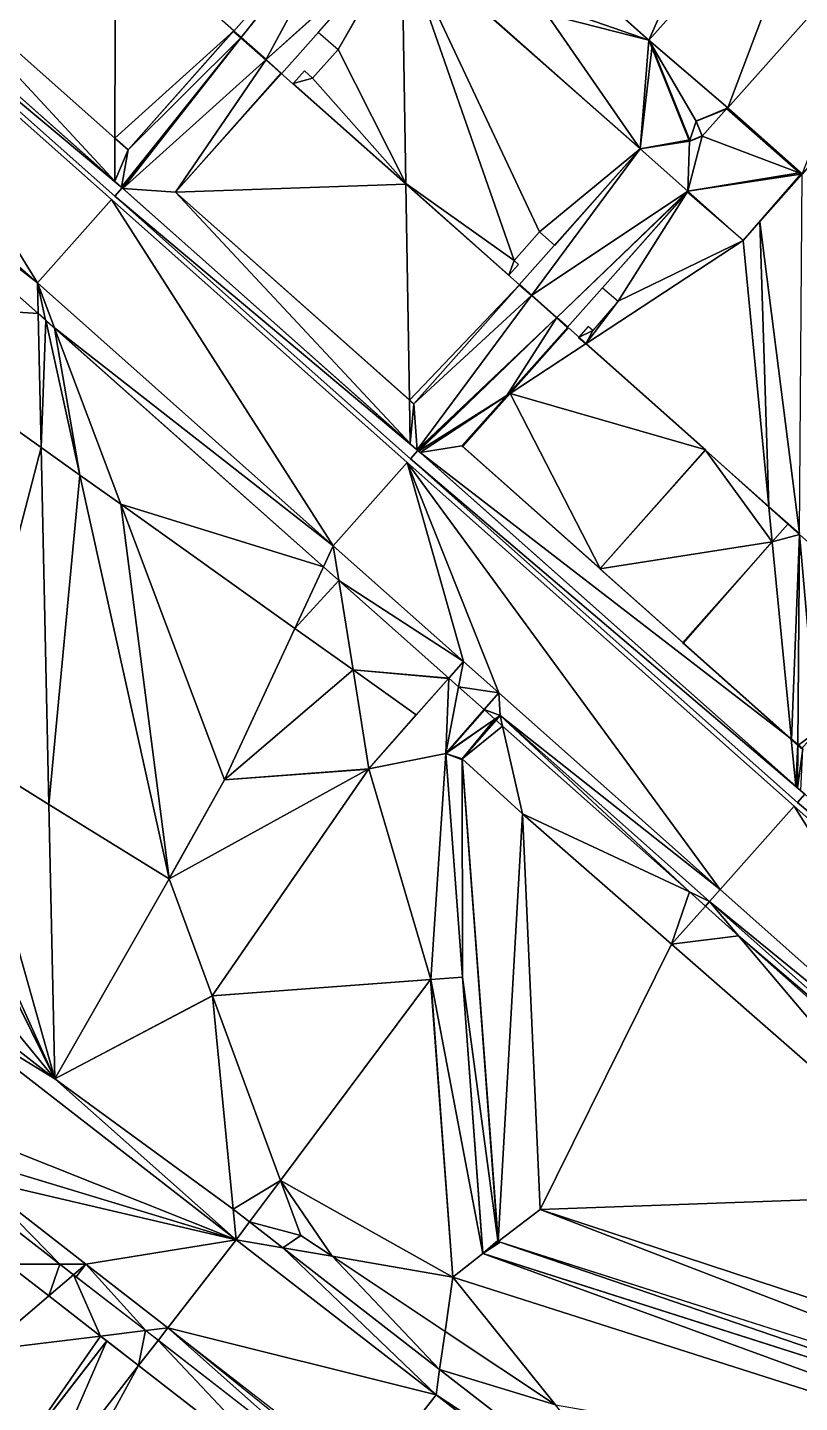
# Model space of a CAD drawing. Header units: metres. Extents: x 1634389 to 1634634, y 8249577 to 8249800.
# Drawn here: x 1634461.63 to 1634485.87, y 8249682.95 to 8249726.12 of the extents above; entities that cross this region are included whole.
import ezdxf

# ---------------------------------------------------------------- set-up
doc = ezdxf.new("R2010")
doc.units = ezdxf.units.M
doc.header["$LTSCALE"] = 2
doc.linetypes.add('CACHE2', pattern=[4.7625, 3.175, -1.5875])
for name, color, linetype in [('CONTOUR-BATIMENT', 5, 'Continuous'), ('MNT-02-ACCES PIETON PRIVE-FF-35', 40, 'Continuous'), ('MNT-02-BASSIN-FF-30', 205, 'Continuous'), ('MNT-02-BATIMENT FINI-FF-0', 1, 'Continuous'), ('MNT-02-BETON DESACTIVE FF-35', 7, 'Continuous'), ('MNT-02-ESPACE VERT DIFFERENT-FF-30', 3, 'Continuous'), ('MNT-02-ESPACE VERT-FF-30', 221, 'Continuous'), ('MNT-02-ESPACE VERT-PRIVE-FF-30', 222, 'CACHE2'), ('MNT-02-EVERGREEN-FF-45', 7, 'Continuous'), ('MNT-02-VOIRIE LOURDE-FF-60', 160, 'Continuous')]:
    doc.layers.add(name, color=color, linetype=linetype)

msp = doc.modelspace()

# ---------------------------------------------------------------- linework, layer by layer
at = {"layer": 'CONTOUR-BATIMENT', "linetype": 'CACHE2', "ltscale": 0.05, "const_width": 0.05, "elevation": 0.87, "flags": 128}
msp.add_lwpolyline([(1634449.64, 8249767.195), (1634449.523, 8249766.761), (1634449.037, 8249766.892), (1634448.77, 8249765.903), (1634450.838, 8249764.065), (1634454.118, 8249763.181), (1634454.002, 8249762.778), (1634453.523, 8249762.907), (1634453.256, 8249761.915), (1634455.324, 8249760.079), (1634458.605, 8249759.194), (1634458.488, 8249758.792), (1634458.009, 8249758.921), (1634457.742, 8249757.929), (1634459.81, 8249756.093), (1634463.09, 8249755.208), (1634462.981, 8249754.803), (1634462.492, 8249754.934), (1634462.223, 8249753.938), (1634464.291, 8249752.102), (1634467.572, 8249751.217), (1634467.455, 8249750.815), (1634466.976, 8249750.944), (1634466.71, 8249749.952), (1634468.836, 8249748.063), (1634472.172, 8249747.165), (1634472.048, 8249746.734), (1634471.569, 8249746.863), (1634471.302, 8249745.871), (1634473.37, 8249744.035), (1634476.65, 8249743.15), (1634476.541, 8249742.745), (1634476.052, 8249742.877), (1634475.783, 8249741.88), (1634477.851, 8249740.044), (1634481.132, 8249739.16), (1634481.015, 8249738.757), (1634480.536, 8249738.886), (1634480.269, 8249737.894), (1634482.337, 8249736.058), (1634485.618, 8249735.174), (1634485.501, 8249734.771), (1634485.022, 8249734.9), (1634484.755, 8249733.908), (1634486.823, 8249732.072), (1634490.104, 8249731.188), (1634489.995, 8249730.782), (1634489.507, 8249730.913), (1634489.241, 8249729.924), (1634491.577, 8249727.848), (1634485.956, 8249721.521), (1634483.613, 8249723.603), (1634483.577, 8249723.562), (1634483.573, 8249723.565), (1634482.622, 8249723.183), (1634482.812, 8249722.712), (1634482.413, 8249722.552), (1634481.142, 8249725.719), (1634479.095, 8249727.539), (1634478.142, 8249727.157), (1634478.326, 8249726.698), (1634477.935, 8249726.54), (1634476.669, 8249729.699), (1634474.601, 8249731.537), (1634473.651, 8249731.155), (1634473.84, 8249730.684), (1634473.469, 8249730.535), (1634472.22, 8249733.647), (1634470.123, 8249735.511), (1634469.17, 8249735.129), (1634469.354, 8249734.67), (1634468.987, 8249734.526), (1634467.722, 8249737.679), (1634465.655, 8249739.517), (1634464.695, 8249739.132), (1634464.884, 8249738.671), (1634464.474, 8249738.501), (1634463.186, 8249741.71), (1634461.062, 8249743.597), (1634460.111, 8249743.216), (1634460.299, 8249742.749), (1634459.909, 8249742.593), (1634458.652, 8249745.727), (1634456.56, 8249747.586), (1634455.609, 8249747.204), (1634455.798, 8249746.733), (1634455.427, 8249746.584), (1634454.179, 8249749.695), (1634452.081, 8249751.56), (1634451.128, 8249751.177), (1634451.313, 8249750.719), (1634450.941, 8249750.57), (1634449.677, 8249753.723), (1634447.609, 8249755.561), (1634446.658, 8249755.179), (1634446.845, 8249754.712), (1634446.476, 8249754.559), (1634445.228, 8249757.67), (1634443.13, 8249759.535), (1634442.177, 8249759.152), (1634442.359, 8249758.698), (1634441.942, 8249758.531), (1634440.566, 8249761.961), (1634446.062, 8249768.166)], close=True, dxfattribs=at)
at = {"layer": 'MNT-02-ACCES PIETON PRIVE-FF-35', "linetype": 'ByBlock'}
for points in [[(1634469.107, 8249725.103, 99.3), (1634471.893, 8249730.269, 99.46), (1634468.326, 8249725.797, 99.3)], [(1634471.88, 8249730.254, 99.459), (1634468.326, 8249725.797, 99.3), (1634471.893, 8249730.269, 99.46)], [(1634471.893, 8249730.269, 99.46), (1634469.107, 8249725.103, 99.3), (1634473.385, 8249728.958, 99.46)], [(1634471.88, 8249730.254, 99.459), (1634468.099, 8249725.999, 99.3), (1634468.326, 8249725.797, 99.3)], [(1634473.386, 8249728.922, 99.459), (1634473.385, 8249728.958, 99.46), (1634469.107, 8249725.103, 99.3)], [(1634469.107, 8249725.103, 99.3), (1634469.602, 8249724.664, 99.297), (1634473.386, 8249728.922, 99.459)], [(1634473.385, 8249728.958, 99.46), (1634473.396, 8249728.933, 99.46), (1634480.867, 8249722.314, 99.46)], [(1634477.935, 8249726.54, 99.5), (1634473.385, 8249728.958, 99.46), (1634480.867, 8249722.314, 99.46)], [(1634480.863, 8249722.312, 99.46), (1634480.867, 8249722.314, 99.46), (1634473.396, 8249728.933, 99.46)], [(1634481.142, 8249725.719, 99.5), (1634479.095, 8249727.539, 99.5), (1634478.326, 8249726.698, 99.5)], [(1634477.935, 8249726.54, 99.5), (1634481.142, 8249725.719, 99.5), (1634478.326, 8249726.698, 99.5)], [(1634480.867, 8249722.314, 99.46), (1634481.142, 8249725.719, 99.5), (1634477.935, 8249726.54, 99.5)], [(1634481.241, 8249725.549, 99.5), (1634481.142, 8249725.719, 99.5), (1634480.867, 8249722.314, 99.46)], [(1634481.142, 8249725.719, 99.5), (1634480.867, 8249722.314, 99.46), (1634481.142, 8249725.719, 99.5)], [(1634482.427, 8249722.595, 99.5), (1634481.241, 8249725.549, 99.5), (1634480.867, 8249722.314, 99.46)], [(1634481.241, 8249725.549, 99.5), (1634481.19, 8249725.676, 99.5), (1634481.142, 8249725.719, 99.5)], [(1634482.719, 8249723.224, 99.5), (1634482.622, 8249723.183, 99.5), (1634483.573, 8249723.565, 99.5)], [(1634483.573, 8249723.565, 99.5), (1634482.622, 8249723.183, 99.5), (1634482.812, 8249722.712, 99.5)], [(1634483.573, 8249723.565, 99.5), (1634483.572, 8249723.566, 99.5), (1634482.719, 8249723.224, 99.5)], [(1634485.853, 8249721.56, 99.5), (1634483.573, 8249723.565, 99.5), (1634482.812, 8249722.712, 99.5)], [(1634482.719, 8249723.224, 99.5), (1634482.621, 8249723.185, 99.5), (1634482.622, 8249723.183, 99.5)], [(1634482.621, 8249723.185, 99.5), (1634482.621, 8249723.185, 99.5), (1634482.622, 8249723.183, 99.5)], [(1634482.621, 8249723.185, 99.5), (1634482.622, 8249723.182, 99.5), (1634482.622, 8249723.183, 99.5)], [(1634482.808, 8249722.718, 99.5), (1634482.812, 8249722.712, 99.5), (1634482.622, 8249723.183, 99.5)], [(1634482.622, 8249723.182, 99.5), (1634482.808, 8249722.718, 99.5), (1634482.622, 8249723.183, 99.5)], [(1634482.427, 8249722.595, 99.5), (1634480.867, 8249722.314, 99.46), (1634482.413, 8249722.552, 99.5)], [(1634480.867, 8249722.314, 99.46), (1634482.358, 8249720.987, 99.46), (1634482.413, 8249722.552, 99.5)], [(1634482.358, 8249720.987, 99.46), (1634482.812, 8249722.712, 99.5), (1634482.413, 8249722.552, 99.5)], [(1634482.358, 8249720.987, 99.46), (1634485.853, 8249721.56, 99.5), (1634482.812, 8249722.712, 99.5)], [(1634482.439, 8249722.565, 99.5), (1634482.413, 8249722.552, 99.5), (1634482.812, 8249722.712, 99.5)], [(1634482.439, 8249722.565, 99.5), (1634482.427, 8249722.595, 99.5), (1634482.413, 8249722.552, 99.5)], [(1634482.808, 8249722.718, 99.5), (1634482.439, 8249722.565, 99.5), (1634482.812, 8249722.712, 99.5)], [(1634480.863, 8249722.312, 99.46), (1634477.071, 8249718.045, 99.271), (1634477.452, 8249717.707, 99.271)], [(1634482.358, 8249720.987, 99.46), (1634480.867, 8249722.314, 99.46), (1634477.452, 8249717.707, 99.271)], [(1634480.863, 8249722.312, 99.46), (1634477.452, 8249717.707, 99.271), (1634480.867, 8249722.314, 99.46)], [(1634485.853, 8249721.56, 99.5), (1634482.358, 8249720.987, 99.46), (1634485.906, 8249721.514, 99.499)], [(1634484.099, 8249719.437, 99.46), (1634485.906, 8249721.514, 99.499), (1634482.358, 8249720.987, 99.46)], [(1634484.099, 8249719.437, 99.46), (1634485.929, 8249721.494, 99.499), (1634485.906, 8249721.514, 99.499)], [(1634477.452, 8249717.707, 99.271), (1634478.238, 8249717.009, 99.271), (1634482.358, 8249720.987, 99.46)], [(1634478.238, 8249717.009, 99.271), (1634482.368, 8249720.975, 99.46), (1634482.358, 8249720.987, 99.46)], [(1634478.238, 8249717.009, 99.271), (1634478.576, 8249716.708, 99.271), (1634482.368, 8249720.975, 99.46)], [(1634482.368, 8249720.975, 99.46), (1634484.099, 8249719.437, 99.46), (1634482.358, 8249720.987, 99.46)]]:
    msp.add_3dface(points, dxfattribs=at)
at = {"layer": 'MNT-02-BASSIN-FF-30', "color": 1, "linetype": 'ByBlock'}
for points in [[(1634462.492, 8249693.113, 98.761), (1634441.576, 8249735.524, 99.173), (1634459.384, 8249696.895, 98.06)], [(1634476.546, 8249704.191, 98.811), (1634476.339, 8249704.375, 98.942), (1634475.278, 8249703.159, 98.91)], [(1634476.546, 8249704.191, 98.811), (1634475.278, 8249703.159, 98.91), (1634477.171, 8249701.431, 97.7)], [(1634482.411, 8249698.981, 98.769), (1634476.546, 8249704.191, 98.811), (1634477.171, 8249701.431, 97.7)], [(1634475.278, 8249703.159, 98.91), (1634476.403, 8249688.009, 98.61), (1634477.171, 8249701.431, 97.7)], [(1634476.403, 8249688.009, 98.61), (1634477.724, 8249689.012, 97.7), (1634477.171, 8249701.431, 97.7)], [(1634477.724, 8249689.012, 97.7), (1634481.852, 8249697.339, 97.7), (1634477.171, 8249701.431, 97.7)], [(1634481.852, 8249697.339, 97.7), (1634482.411, 8249698.981, 98.769), (1634477.171, 8249701.431, 97.7)], [(1634482.914, 8249698.534, 98.766), (1634482.411, 8249698.981, 98.769), (1634481.852, 8249697.339, 97.7)], [(1634483.957, 8249697.607, 98.759), (1634482.914, 8249698.534, 98.766), (1634481.852, 8249697.339, 97.7)], [(1634483.957, 8249697.607, 98.759), (1634481.852, 8249697.339, 97.7), (1634490.831, 8249689.482, 97.7)], [(1634491.833, 8249690.61, 98.706), (1634483.957, 8249697.607, 98.759), (1634490.831, 8249689.482, 97.7)], [(1634477.724, 8249689.012, 97.7), (1634490.831, 8249689.482, 97.7), (1634481.852, 8249697.339, 97.7)], [(1634458.917, 8249695.888, 98.78), (1634462.492, 8249693.113, 98.761), (1634459.384, 8249696.895, 98.06)], [(1634490.831, 8249689.482, 97.7), (1634477.724, 8249689.012, 97.7), (1634499.567, 8249681.83, 97.7)], [(1634476.403, 8249688.009, 98.61), (1634499.216, 8249680.73, 98.47), (1634477.724, 8249689.012, 97.7)], [(1634499.216, 8249680.73, 98.47), (1634499.567, 8249681.83, 97.7), (1634477.724, 8249689.012, 97.7)]]:
    msp.add_3dface(points, dxfattribs=at)
at = {"layer": 'MNT-02-BATIMENT FINI-FF-0', "color": 5, "linetype": 'ByBlock'}
for points in [[(1634479.095, 8249727.539, 99.85), (1634481.142, 8249725.719, 99.85), (1634484.755, 8249733.908, 99.85)], [(1634481.142, 8249725.719, 99.85), (1634486.823, 8249732.072, 99.85), (1634484.755, 8249733.908, 99.85)], [(1634481.142, 8249725.719, 99.85), (1634483.613, 8249723.603, 99.85), (1634486.823, 8249732.072, 99.85)], [(1634483.613, 8249723.603, 99.85), (1634489.241, 8249729.924, 99.85), (1634486.823, 8249732.072, 99.85)], [(1634483.613, 8249723.603, 99.85), (1634485.956, 8249721.521, 99.85), (1634489.241, 8249729.924, 99.85)], [(1634481.142, 8249725.719, 99.85), (1634482.413, 8249722.552, 99.85), (1634482.622, 8249723.183, 99.85)], [(1634481.142, 8249725.719, 99.85), (1634482.622, 8249723.183, 99.85), (1634483.613, 8249723.603, 99.85)], [(1634482.622, 8249723.183, 99.85), (1634483.573, 8249723.565, 99.85), (1634483.613, 8249723.603, 99.85)], [(1634483.573, 8249723.565, 99.85), (1634483.577, 8249723.562, 99.85), (1634483.613, 8249723.603, 99.85)], [(1634482.413, 8249722.552, 99.85), (1634482.812, 8249722.712, 99.85), (1634482.622, 8249723.183, 99.85)]]:
    msp.add_3dface(points, dxfattribs=at)
at = {"layer": 'MNT-02-BETON DESACTIVE FF-35', "color": 6, "linetype": 'ByBlock'}
for points in [[(1634457.305, 8249728.926, 99.209), (1634455.909, 8249728.811, 99.19), (1634464.367, 8249721.297, 99.133)], [(1634464.371, 8249722.648, 99.161), (1634457.305, 8249728.926, 99.209), (1634464.367, 8249721.297, 99.133)], [(1634468.335, 8249725.808, 99.301), (1634468.101, 8249726.016, 99.301), (1634464.787, 8249722.279, 99.161)], [(1634464.787, 8249722.279, 99.161), (1634464.584, 8249721.104, 99.133), (1634468.335, 8249725.808, 99.301)], [(1634464.598, 8249721.092, 99.133), (1634468.335, 8249725.808, 99.301), (1634464.584, 8249721.104, 99.133)], [(1634464.627, 8249721.066, 99.133), (1634468.335, 8249725.808, 99.301), (1634464.598, 8249721.092, 99.133)], [(1634469.118, 8249725.113, 99.301), (1634468.335, 8249725.808, 99.301), (1634464.627, 8249721.066, 99.133)], [(1634466.275, 8249720.956, 99.155), (1634469.118, 8249725.113, 99.301), (1634464.627, 8249721.066, 99.133)], [(1634466.275, 8249720.956, 99.155), (1634469.604, 8249724.681, 99.297), (1634469.118, 8249725.113, 99.301)], [(1634464.787, 8249722.279, 99.161), (1634464.371, 8249722.648, 99.161), (1634464.367, 8249721.297, 99.133)], [(1634464.787, 8249722.279, 99.161), (1634464.367, 8249721.297, 99.133), (1634464.584, 8249721.104, 99.133)], [(1634466.275, 8249720.956, 99.155), (1634464.627, 8249721.066, 99.133), (1634473.644, 8249713.056, 99.072)], [(1634473.622, 8249714.428, 99.106), (1634466.275, 8249720.956, 99.155), (1634473.644, 8249713.056, 99.072)], [(1634477.083, 8249718.053, 99.271), (1634473.756, 8249714.309, 99.106), (1634477.46, 8249717.718, 99.271)], [(1634473.756, 8249714.309, 99.106), (1634473.861, 8249712.863, 99.072), (1634477.46, 8249717.718, 99.271)], [(1634477.46, 8249717.718, 99.271), (1634473.861, 8249712.863, 99.072), (1634478.247, 8249717.018, 99.271)], [(1634473.861, 8249712.863, 99.072), (1634473.884, 8249712.842, 99.072), (1634478.247, 8249717.018, 99.271)], [(1634473.884, 8249712.842, 99.072), (1634473.904, 8249712.825, 99.072), (1634478.247, 8249717.018, 99.271)], [(1634476.683, 8249714.57, 99.177), (1634478.247, 8249717.018, 99.271), (1634473.904, 8249712.825, 99.072)], [(1634476.683, 8249714.57, 99.177), (1634478.594, 8249716.71, 99.272), (1634478.247, 8249717.018, 99.271)], [(1634473.756, 8249714.309, 99.106), (1634473.622, 8249714.428, 99.106), (1634473.644, 8249713.056, 99.072)], [(1634473.756, 8249714.309, 99.106), (1634473.644, 8249713.056, 99.072), (1634473.861, 8249712.863, 99.072)], [(1634473.904, 8249712.825, 99.072), (1634473.955, 8249712.78, 99.072), (1634476.683, 8249714.57, 99.177)], [(1634475.267, 8249712.984, 99.103), (1634476.683, 8249714.57, 99.177), (1634473.955, 8249712.78, 99.072)], [(1634485.609, 8249703.793, 99.034), (1634475.267, 8249712.984, 99.103), (1634473.955, 8249712.78, 99.072)], [(1634485.609, 8249703.793, 99.034), (1634473.955, 8249712.78, 99.072), (1634485.753, 8249702.298, 98.993)], [(1634474.764, 8249703.33, 98.9), (1634474.856, 8249705.692, 98.932), (1634472.347, 8249702.842, 98.87)], [(1634474.764, 8249703.33, 98.9), (1634475.165, 8249705.418, 98.931), (1634474.856, 8249705.692, 98.932)], [(1634474.764, 8249703.33, 98.9), (1634475.965, 8249704.707, 98.926), (1634475.165, 8249705.418, 98.931)], [(1634474.764, 8249703.33, 98.9), (1634475.965, 8249704.707, 98.926), (1634475.965, 8249704.707, 98.926)], [(1634485.817, 8249703.608, 99.027), (1634485.609, 8249703.793, 99.034), (1634485.753, 8249702.298, 98.993)], [(1634485.753, 8249702.298, 98.993), (1634485.806, 8249702.251, 98.992), (1634485.817, 8249703.608, 99.027)], [(1634485.968, 8249703.473, 99.016), (1634485.817, 8249703.608, 99.027), (1634485.806, 8249702.251, 98.992)], [(1634474.764, 8249703.33, 98.9), (1634472.347, 8249702.842, 98.87), (1634474.288, 8249696.233, 98.85)], [(1634475.286, 8249696.307, 98.826), (1634474.764, 8249703.33, 98.9), (1634474.288, 8249696.233, 98.85)], [(1634485.968, 8249703.473, 99.016), (1634485.806, 8249702.251, 98.992), (1634485.905, 8249702.163, 98.984)], [(1634472.347, 8249702.842, 98.87), (1634467.819, 8249702.506, 98.802), (1634466.079, 8249699.397, 98.773)], [(1634472.347, 8249702.842, 98.87), (1634466.079, 8249699.397, 98.773), (1634467.432, 8249695.724, 98.77)], [(1634472.347, 8249702.842, 98.87), (1634467.432, 8249695.724, 98.77), (1634474.288, 8249696.233, 98.85)], [(1634475.93, 8249687.635, 98.6), (1634475.286, 8249696.307, 98.826), (1634474.288, 8249696.233, 98.85)], [(1634475.93, 8249687.635, 98.6), (1634474.288, 8249696.233, 98.85), (1634474.982, 8249686.888, 98.62)], [(1634462.646, 8249687.296, 98.82), (1634459.886, 8249689.438, 98.835), (1634461.012, 8249687.294, 98.858)], [(1634475.93, 8249687.635, 98.6), (1634474.982, 8249686.888, 98.62), (1634498.76, 8249679.301, 98.48)], [(1634499.064, 8249680.253, 98.46), (1634475.93, 8249687.635, 98.6), (1634498.76, 8249679.301, 98.48)], [(1634462.646, 8249687.296, 98.82), (1634461.012, 8249687.294, 98.858), (1634462.294, 8249686.3, 98.855)], [(1634463.072, 8249686.965, 98.819), (1634462.646, 8249687.296, 98.82), (1634462.294, 8249686.3, 98.855)], [(1634463.072, 8249686.965, 98.819), (1634462.294, 8249686.3, 98.855), (1634463.922, 8249685.037, 98.846)], [(1634465.332, 8249685.21, 98.806), (1634463.072, 8249686.965, 98.819), (1634463.922, 8249685.037, 98.846)], [(1634465.332, 8249685.21, 98.806), (1634463.922, 8249685.037, 98.846), (1634465.118, 8249684.109, 98.599)], [(1634465.731, 8249684.901, 98.723), (1634465.332, 8249685.21, 98.806), (1634465.118, 8249684.109, 98.599)], [(1634465.731, 8249684.901, 98.723), (1634465.118, 8249684.109, 98.599), (1634470.19, 8249680.173, 98.601)], [(1634471.691, 8249680.274, 98.726), (1634465.731, 8249684.901, 98.723), (1634470.19, 8249680.173, 98.601)]]:
    msp.add_3dface(points, dxfattribs=at)
at = {"layer": 'MNT-02-ESPACE VERT DIFFERENT-FF-30', "linetype": 'ByBlock'}
for points in [[(1634461.962, 8249717.142, 99.071), (1634453.588, 8249724.578, 99.127), (1634455.575, 8249717.557, 99.045)], [(1634461.962, 8249717.142, 99.071), (1634455.575, 8249717.557, 99.045), (1634462.055, 8249712.938, 99.017)], [(1634461.962, 8249717.142, 99.071), (1634462.055, 8249712.938, 99.017), (1634462.2, 8249716.93, 99.067)], [(1634462.055, 8249712.938, 99.017), (1634463.276, 8249712.068, 98.999), (1634462.2, 8249716.93, 99.067)], [(1634462.474, 8249716.687, 99.062), (1634462.2, 8249716.93, 99.067), (1634463.276, 8249712.068, 98.999)], [(1634463.276, 8249712.068, 98.999), (1634464.56, 8249711.152, 98.98), (1634462.474, 8249716.687, 99.062)], [(1634464.56, 8249711.152, 98.98), (1634470.919, 8249709.188, 99.006), (1634462.474, 8249716.687, 99.062)], [(1634464.56, 8249711.152, 98.98), (1634470.024, 8249707.258, 98.961), (1634470.919, 8249709.188, 99.006)], [(1634470.024, 8249707.258, 98.961), (1634471.402, 8249708.759, 99.005), (1634470.919, 8249709.188, 99.006)], [(1634470.024, 8249707.258, 98.961), (1634471.85, 8249705.957, 98.965), (1634471.402, 8249708.759, 99.005)], [(1634471.85, 8249705.957, 98.965), (1634474.856, 8249705.692, 98.982), (1634471.402, 8249708.759, 99.005)], [(1634471.85, 8249705.957, 98.965), (1634473.831, 8249704.544, 98.957), (1634474.848, 8249705.683, 98.982)], [(1634471.85, 8249705.957, 98.965), (1634474.848, 8249705.683, 98.982), (1634474.856, 8249705.692, 98.982)], [(1634457.178, 8249704.901, 98.889), (1634456.48, 8249705.333, 98.88), (1634462.492, 8249693.113, 98.76)], [(1634459.575, 8249703.418, 98.881), (1634457.178, 8249704.901, 98.889), (1634462.492, 8249693.113, 98.76)], [(1634462.302, 8249701.732, 98.872), (1634459.575, 8249703.418, 98.881), (1634462.492, 8249693.113, 98.76)], [(1634462.302, 8249701.732, 98.872), (1634462.492, 8249693.113, 98.76), (1634466.077, 8249699.395, 98.823)], [(1634466.077, 8249699.395, 98.823), (1634466.077, 8249699.396, 98.823), (1634462.302, 8249701.732, 98.872)], [(1634467.43, 8249695.722, 98.82), (1634466.077, 8249699.395, 98.823), (1634462.492, 8249693.113, 98.76)], [(1634462.492, 8249693.113, 98.76), (1634468.088, 8249689.021, 98.776), (1634467.433, 8249695.715, 98.82)], [(1634462.686, 8249693.215, 98.764), (1634467.433, 8249695.715, 98.82), (1634467.43, 8249695.722, 98.82)], [(1634468.088, 8249689.021, 98.776), (1634469.573, 8249689.923, 98.8), (1634467.433, 8249695.715, 98.82)], [(1634468.088, 8249689.021, 98.776), (1634468.601, 8249688.623, 98.779), (1634469.573, 8249689.923, 98.8)], [(1634468.601, 8249688.623, 98.779), (1634470.212, 8249688.193, 98.752), (1634469.573, 8249689.923, 98.8)], [(1634468.601, 8249688.623, 98.779), (1634469.65, 8249687.809, 98.748), (1634470.212, 8249688.193, 98.752)], [(1634469.65, 8249687.809, 98.748), (1634471.19, 8249687.543, 98.726), (1634470.212, 8249688.193, 98.752)], [(1634469.65, 8249687.809, 98.748), (1634474.569, 8249683.99, 98.717), (1634471.19, 8249687.543, 98.726)], [(1634474.569, 8249683.99, 98.717), (1634474.74, 8249685.183, 98.698), (1634471.19, 8249687.543, 98.726)], [(1634462.296, 8249686.301, 98.905), (1634461.016, 8249687.294, 98.908), (1634460.296, 8249684.591, 99)], [(1634463.924, 8249685.037, 98.896), (1634462.296, 8249686.301, 98.905), (1634460.296, 8249684.591, 99)], [(1634461.218, 8249681.15, 98.269), (1634463.924, 8249685.037, 98.896), (1634460.296, 8249684.591, 99)], [(1634461.218, 8249681.15, 98.269), (1634464.119, 8249684.886, 98.856), (1634463.924, 8249685.037, 98.896)], [(1634474.569, 8249683.99, 98.717), (1634478.208, 8249682.878, 98.677), (1634474.74, 8249685.183, 98.698)], [(1634474.569, 8249683.99, 98.717), (1634481.877, 8249678.317, 98.686), (1634478.208, 8249682.878, 98.677)]]:
    msp.add_3dface(points, dxfattribs=at)
at = {"layer": 'MNT-02-ESPACE VERT-FF-30', "linetype": 'ByBlock'}
for points in [[(1634462.055, 8249712.938, 99.017), (1634455.575, 8249717.557, 99.045), (1634459.575, 8249703.418, 98.881)], [(1634459.575, 8249703.418, 98.881), (1634462.302, 8249701.732, 98.872), (1634462.055, 8249712.938, 99.017)], [(1634463.276, 8249712.068, 98.999), (1634462.055, 8249712.938, 99.017), (1634462.302, 8249701.732, 98.872)], [(1634482.911, 8249712.862, 99.296), (1634479.595, 8249709.128, 99.124), (1634485.013, 8249709.969, 99.252)], [(1634482.911, 8249712.862, 99.296), (1634485.013, 8249709.969, 99.252), (1634484.907, 8249711.063, 99.282)], [(1634466.078, 8249699.399, 98.823), (1634463.276, 8249712.068, 98.999), (1634462.302, 8249701.732, 98.872)], [(1634464.56, 8249711.152, 98.98), (1634463.276, 8249712.068, 98.999), (1634466.078, 8249699.399, 98.823)], [(1634467.817, 8249702.505, 98.852), (1634467.819, 8249702.506, 98.852), (1634464.56, 8249711.152, 98.98)], [(1634470.024, 8249707.258, 98.961), (1634464.56, 8249711.152, 98.98), (1634467.819, 8249702.506, 98.852)], [(1634467.817, 8249702.505, 98.852), (1634464.56, 8249711.152, 98.98), (1634466.078, 8249699.399, 98.823)], [(1634485.013, 8249709.969, 99.252), (1634485.502, 8249710.527, 99.263), (1634484.907, 8249711.063, 99.282)], [(1634479.595, 8249709.128, 99.124), (1634482.228, 8249706.795, 99.107), (1634485.013, 8249709.969, 99.252)], [(1634471.85, 8249705.957, 98.965), (1634470.024, 8249707.258, 98.961), (1634467.819, 8249702.506, 98.852)], [(1634467.819, 8249702.506, 98.852), (1634472.347, 8249702.842, 98.92), (1634471.85, 8249705.957, 98.965)], [(1634472.347, 8249702.843, 98.92), (1634471.85, 8249705.957, 98.965), (1634472.347, 8249702.842, 98.92)], [(1634472.347, 8249702.843, 98.92), (1634473.831, 8249704.544, 98.957), (1634471.85, 8249705.957, 98.965)], [(1634475.277, 8249703.159, 98.91), (1634476.302, 8249704.408, 98.946), (1634474.764, 8249703.33, 98.95)], [(1634474.811, 8249703.384, 98.951), (1634474.764, 8249703.33, 98.95), (1634476.302, 8249704.408, 98.946)], [(1634475.977, 8249704.697, 98.975), (1634474.811, 8249703.384, 98.951), (1634476.302, 8249704.408, 98.946)], [(1634475.277, 8249703.159, 98.91), (1634476.337, 8249704.377, 98.942), (1634476.302, 8249704.408, 98.946)], [(1634474.763, 8249703.33, 98.95), (1634474.762, 8249703.329, 98.95), (1634474.764, 8249703.33, 98.95)], [(1634474.762, 8249703.329, 98.95), (1634474.763, 8249703.317, 98.95), (1634474.764, 8249703.33, 98.95)], [(1634474.764, 8249703.331, 98.95), (1634474.763, 8249703.33, 98.95), (1634474.764, 8249703.33, 98.95)], [(1634474.764, 8249703.33, 98.95), (1634474.763, 8249703.317, 98.95), (1634475.286, 8249696.307, 98.876)], [(1634475.284, 8249696.307, 98.876), (1634475.286, 8249696.307, 98.876), (1634474.763, 8249703.317, 98.95)], [(1634474.764, 8249703.331, 98.95), (1634474.764, 8249703.33, 98.95), (1634474.811, 8249703.384, 98.951)], [(1634475.278, 8249703.133, 98.91), (1634475.276, 8249703.158, 98.91), (1634474.764, 8249703.33, 98.95)], [(1634475.276, 8249703.158, 98.91), (1634475.277, 8249703.159, 98.91), (1634474.764, 8249703.33, 98.95)], [(1634475.278, 8249703.133, 98.91), (1634474.764, 8249703.33, 98.95), (1634475.286, 8249696.307, 98.876)], [(1634476.399, 8249688.041, 98.611), (1634475.278, 8249703.133, 98.91), (1634475.286, 8249696.307, 98.876)], [(1634467.818, 8249702.505, 98.852), (1634472.346, 8249702.841, 98.92), (1634467.819, 8249702.506, 98.852)], [(1634472.347, 8249702.842, 98.92), (1634467.819, 8249702.506, 98.852), (1634472.346, 8249702.841, 98.92)], [(1634472.346, 8249702.841, 98.92), (1634472.346, 8249702.841, 98.92), (1634467.819, 8249702.506, 98.852)], [(1634472.346, 8249702.841, 98.92), (1634472.346, 8249702.841, 98.92), (1634472.346, 8249702.841, 98.92)], [(1634467.817, 8249702.505, 98.852), (1634467.818, 8249702.505, 98.852), (1634467.819, 8249702.506, 98.852)], [(1634462.302, 8249701.732, 98.872), (1634466.077, 8249699.396, 98.823), (1634466.078, 8249699.399, 98.823)], [(1634474.286, 8249696.232, 98.9), (1634467.432, 8249695.723, 98.82), (1634467.433, 8249695.715, 98.82)], [(1634474.287, 8249696.231, 98.9), (1634474.286, 8249696.232, 98.9), (1634467.433, 8249695.715, 98.82)], [(1634474.287, 8249696.231, 98.9), (1634467.433, 8249695.715, 98.82), (1634469.573, 8249689.923, 98.8)], [(1634474.981, 8249686.888, 98.67), (1634474.287, 8249696.231, 98.9), (1634469.573, 8249689.923, 98.8)], [(1634475.284, 8249696.307, 98.876), (1634475.927, 8249687.652, 98.65), (1634475.286, 8249696.307, 98.876)], [(1634475.927, 8249687.652, 98.65), (1634475.93, 8249687.635, 98.65), (1634475.286, 8249696.307, 98.876)], [(1634475.286, 8249696.307, 98.876), (1634475.93, 8249687.635, 98.65), (1634476.399, 8249688.041, 98.611)], [(1634467.432, 8249695.723, 98.82), (1634467.43, 8249695.722, 98.82), (1634467.433, 8249695.715, 98.82)], [(1634474.981, 8249686.888, 98.67), (1634469.573, 8249689.923, 98.8), (1634471.19, 8249687.543, 98.726)], [(1634469.573, 8249689.923, 98.8), (1634470.212, 8249688.193, 98.752), (1634471.19, 8249687.543, 98.726)], [(1634476.402, 8249688.008, 98.61), (1634476.399, 8249688.041, 98.611), (1634475.93, 8249687.635, 98.65)], [(1634476.402, 8249688.008, 98.61), (1634475.93, 8249687.635, 98.65), (1634476.474, 8249687.985, 98.61)], [(1634476.402, 8249688.008, 98.61), (1634476.402, 8249688.008, 98.61), (1634475.93, 8249687.635, 98.65)], [(1634476.474, 8249687.985, 98.61), (1634475.93, 8249687.635, 98.65), (1634499.064, 8249680.253, 98.51)], [(1634499.216, 8249680.728, 98.47), (1634476.474, 8249687.985, 98.61), (1634499.064, 8249680.253, 98.51)], [(1634474.981, 8249686.887, 98.67), (1634471.19, 8249687.543, 98.726), (1634474.74, 8249685.183, 98.698)], [(1634474.981, 8249686.887, 98.67), (1634474.981, 8249686.888, 98.67), (1634471.19, 8249687.543, 98.726)], [(1634475.927, 8249687.652, 98.65), (1634475.928, 8249687.634, 98.65), (1634475.93, 8249687.635, 98.65)], [(1634475.928, 8249687.634, 98.65), (1634475.965, 8249687.622, 98.65), (1634475.93, 8249687.635, 98.65)], [(1634475.928, 8249687.634, 98.65), (1634475.928, 8249687.634, 98.65), (1634475.93, 8249687.635, 98.65)], [(1634475.93, 8249687.635, 98.65), (1634475.965, 8249687.622, 98.65), (1634499.064, 8249680.253, 98.51)], [(1634499.064, 8249680.252, 98.51), (1634499.064, 8249680.253, 98.51), (1634475.965, 8249687.622, 98.65)], [(1634474.982, 8249686.886, 98.67), (1634474.981, 8249686.887, 98.67), (1634474.74, 8249685.183, 98.698)], [(1634474.984, 8249686.886, 98.67), (1634474.982, 8249686.886, 98.67), (1634474.74, 8249685.183, 98.698)], [(1634474.984, 8249686.886, 98.67), (1634474.74, 8249685.183, 98.698), (1634478.208, 8249682.878, 98.677)], [(1634498.757, 8249679.3, 98.53), (1634474.984, 8249686.886, 98.67), (1634478.208, 8249682.878, 98.677)]]:
    msp.add_3dface(points, dxfattribs=at)
at = {"layer": 'MNT-02-ESPACE VERT-PRIVE-FF-30', "linetype": 'ByBlock'}
for points in [[(1634470.751, 8249725.973, 99.397), (1634471.386, 8249725.436, 99.393), (1634473.372, 8249728.922, 99.509)], [(1634473.386, 8249728.909, 99.509), (1634473.372, 8249728.922, 99.509), (1634471.386, 8249725.436, 99.393)], [(1634473.386, 8249728.909, 99.509), (1634471.386, 8249725.436, 99.393), (1634473.511, 8249721.222, 99.321)], [(1634473.511, 8249721.222, 99.321), (1634476.905, 8249718.81, 99.336), (1634473.386, 8249728.909, 99.509)], [(1634480.867, 8249722.314, 99.51), (1634473.386, 8249728.909, 99.509), (1634477.709, 8249719.703, 99.376)], [(1634477.709, 8249719.703, 99.376), (1634473.386, 8249728.909, 99.509), (1634476.905, 8249718.81, 99.336)], [(1634471.386, 8249725.436, 99.393), (1634470.58, 8249724.534, 99.359), (1634473.511, 8249721.222, 99.321)], [(1634470.58, 8249724.534, 99.359), (1634470.325, 8249724.757, 99.36), (1634469.973, 8249724.365, 99.345)], [(1634470.58, 8249724.534, 99.359), (1634469.973, 8249724.365, 99.345), (1634473.511, 8249721.222, 99.321)], [(1634480.867, 8249722.314, 99.51), (1634477.709, 8249719.703, 99.376), (1634478.186, 8249719.282, 99.376)], [(1634473.511, 8249721.222, 99.321), (1634476.746, 8249718.348, 99.321), (1634476.905, 8249718.81, 99.336)], [(1634485.956, 8249721.521, 99.55), (1634484.621, 8249720.023, 99.521), (1634485.868, 8249710.232, 99.252)], [(1634485.949, 8249721.52, 99.55), (1634484.621, 8249720.023, 99.521), (1634485.956, 8249721.521, 99.55)], [(1634482.344, 8249720.95, 99.509), (1634479.686, 8249717.951, 99.376), (1634480.177, 8249717.528, 99.377)], [(1634484.097, 8249719.436, 99.51), (1634482.344, 8249720.95, 99.509), (1634480.177, 8249717.528, 99.377)], [(1634484.099, 8249719.435, 99.51), (1634484.905, 8249711.087, 99.283), (1634484.621, 8249720.023, 99.521)], [(1634485.868, 8249710.232, 99.252), (1634484.621, 8249720.023, 99.521), (1634484.905, 8249711.087, 99.283)], [(1634480.177, 8249717.528, 99.377), (1634479.155, 8249716.192, 99.321), (1634484.097, 8249719.436, 99.51)], [(1634484.099, 8249719.434, 99.51), (1634484.097, 8249719.436, 99.51), (1634479.155, 8249716.192, 99.321)], [(1634484.905, 8249711.087, 99.283), (1634484.099, 8249719.434, 99.51), (1634479.155, 8249716.192, 99.321)], [(1634484.099, 8249719.434, 99.51), (1634484.905, 8249711.087, 99.283), (1634484.099, 8249719.435, 99.51)], [(1634476.746, 8249718.348, 99.321), (1634477.045, 8249718.68, 99.336), (1634476.905, 8249718.81, 99.336)], [(1634480.177, 8249717.528, 99.377), (1634479.377, 8249716.614, 99.336), (1634479.155, 8249716.192, 99.321)], [(1634479.377, 8249716.614, 99.336), (1634479.231, 8249716.735, 99.336), (1634478.928, 8249716.394, 99.321)], [(1634479.377, 8249716.614, 99.336), (1634478.928, 8249716.394, 99.321), (1634479.155, 8249716.192, 99.321)]]:
    msp.add_3dface(points, dxfattribs=at)
at = {"layer": 'MNT-02-EVERGREEN-FF-45', "color": 1, "linetype": 'ByBlock'}
for points in [[(1634457.304, 8249728.925, 99.108), (1634464.371, 8249722.645, 99.061), (1634464.391, 8249729.304, 99.2)], [(1634464.371, 8249722.645, 99.061), (1634468.103, 8249726.012, 99.201), (1634464.391, 8249729.304, 99.2)], [(1634464.371, 8249722.645, 99.061), (1634464.785, 8249722.278, 99.061), (1634468.103, 8249726.012, 99.201)], [(1634466.273, 8249720.955, 99.055), (1634473.511, 8249721.201, 99.171), (1634469.586, 8249724.683, 99.197)], [(1634466.273, 8249720.955, 99.055), (1634473.622, 8249714.426, 99.006), (1634473.511, 8249721.201, 99.171)], [(1634473.622, 8249714.426, 99.006), (1634477.072, 8249718.042, 99.171), (1634473.511, 8249721.201, 99.171)], [(1634473.622, 8249714.426, 99.006), (1634473.754, 8249714.308, 99.006), (1634477.072, 8249718.042, 99.171)], [(1634479.168, 8249716.201, 99.172), (1634478.612, 8249716.695, 99.172), (1634476.78, 8249714.634, 99.08)], [(1634482.931, 8249712.867, 99.147), (1634479.168, 8249716.201, 99.172), (1634476.78, 8249714.634, 99.08)], [(1634479.613, 8249709.133, 98.975), (1634476.78, 8249714.634, 99.08), (1634475.298, 8249712.967, 99.003)], [(1634479.613, 8249709.133, 98.975), (1634482.931, 8249712.867, 99.147), (1634476.78, 8249714.634, 99.08)], [(1634485.013, 8249709.971, 99.102), (1634485.868, 8249710.205, 99.101), (1634485.506, 8249710.526, 99.113)], [(1634485.013, 8249709.971, 99.102), (1634485.612, 8249703.759, 98.933), (1634485.868, 8249710.205, 99.101)], [(1634485.612, 8249703.759, 98.933), (1634485.817, 8249703.578, 98.927), (1634485.868, 8249710.205, 99.101)], [(1634486.41, 8249704.02, 98.907), (1634485.868, 8249710.205, 99.101), (1634485.817, 8249703.578, 98.927)], [(1634487.661, 8249708.617, 98.964), (1634485.868, 8249710.205, 99.101), (1634486.41, 8249704.02, 98.907)], [(1634482.192, 8249706.798, 98.956), (1634485.612, 8249703.759, 98.933), (1634485.013, 8249709.971, 99.102)], [(1634485.817, 8249703.578, 98.927), (1634485.929, 8249703.478, 98.918), (1634486.41, 8249704.02, 98.907)], [(1634461.218, 8249681.147, 98.118), (1634462.059, 8249680.154, 97.877), (1634464.117, 8249684.887, 98.706)], [(1634465.119, 8249684.11, 98.499), (1634464.117, 8249684.887, 98.706), (1634462.059, 8249680.154, 97.877)], [(1634465.119, 8249684.11, 98.499), (1634462.059, 8249680.154, 97.877), (1634462.681, 8249679.672, 97.877)], [(1634470.187, 8249680.173, 98.501), (1634465.119, 8249684.11, 98.499), (1634462.681, 8249679.672, 97.877)]]:
    msp.add_3dface(points, dxfattribs=at)
at = {"layer": 'MNT-02-VOIRIE LOURDE-FF-60'}
for points in [[(1634464.598, 8249721.092, 98.883), (1634455.887, 8249728.83, 98.94), (1634455.656, 8249728.569, 98.931)], [(1634464.598, 8249721.092, 98.883), (1634455.656, 8249728.569, 98.931), (1634464.366, 8249720.831, 98.873)], [(1634455.555, 8249728.456, 98.911), (1634453.231, 8249725.839, 98.841), (1634461.941, 8249718.101, 98.783)], [(1634464.266, 8249720.718, 98.853), (1634455.555, 8249728.456, 98.911), (1634461.941, 8249718.101, 98.783)], [(1634453.585, 8249724.589, 98.827), (1634461.941, 8249718.101, 98.783), (1634453.231, 8249725.839, 98.841)], [(1634453.585, 8249724.589, 98.827), (1634461.962, 8249717.146, 98.771), (1634461.941, 8249718.101, 98.783)], [(1634473.884, 8249712.842, 98.822), (1634464.598, 8249721.092, 98.883), (1634464.366, 8249720.831, 98.873)], [(1634473.884, 8249712.842, 98.822), (1634464.366, 8249720.831, 98.873), (1634473.652, 8249712.581, 98.811)], [(1634461.941, 8249718.101, 98.783), (1634471.228, 8249709.852, 98.721), (1634464.266, 8249720.718, 98.853)], [(1634473.552, 8249712.469, 98.791), (1634464.266, 8249720.718, 98.853), (1634471.228, 8249709.852, 98.721)], [(1634461.962, 8249717.146, 98.771), (1634462.199, 8249716.936, 98.767), (1634461.941, 8249718.101, 98.783)], [(1634462.199, 8249716.936, 98.767), (1634462.472, 8249716.694, 98.762), (1634461.941, 8249718.101, 98.783)], [(1634462.472, 8249716.694, 98.762), (1634471.228, 8249709.852, 98.721), (1634461.941, 8249718.101, 98.783)], [(1634462.472, 8249716.694, 98.762), (1634470.92, 8249709.189, 98.706), (1634471.228, 8249709.852, 98.721)], [(1634473.884, 8249712.842, 98.822), (1634473.652, 8249712.581, 98.811), (1634486.035, 8249702.048, 98.734)], [(1634485.803, 8249701.787, 98.729), (1634486.035, 8249702.048, 98.734), (1634473.652, 8249712.581, 98.811)], [(1634473.552, 8249712.469, 98.791), (1634471.228, 8249709.852, 98.721), (1634475.319, 8249706.217, 98.693)], [(1634485.703, 8249701.674, 98.709), (1634473.552, 8249712.469, 98.791), (1634483.379, 8249699.058, 98.639)], [(1634476.425, 8249705.235, 98.686), (1634473.552, 8249712.469, 98.791), (1634475.319, 8249706.217, 98.693)], [(1634483.379, 8249699.058, 98.639), (1634473.552, 8249712.469, 98.791), (1634476.425, 8249705.235, 98.686)], [(1634470.92, 8249709.189, 98.706), (1634471.402, 8249708.761, 98.705), (1634471.228, 8249709.852, 98.721)], [(1634471.402, 8249708.761, 98.705), (1634475.319, 8249706.217, 98.693), (1634471.228, 8249709.852, 98.721)], [(1634471.402, 8249708.761, 98.705), (1634474.856, 8249705.692, 98.682), (1634475.319, 8249706.217, 98.693)], [(1634474.856, 8249705.692, 98.682), (1634475.165, 8249705.418, 98.681), (1634475.319, 8249706.217, 98.693)], [(1634475.165, 8249705.418, 98.681), (1634476.425, 8249705.235, 98.686), (1634475.319, 8249706.217, 98.693)], [(1634475.165, 8249705.418, 98.681), (1634475.965, 8249704.707, 98.676), (1634476.425, 8249705.235, 98.686)], [(1634476.425, 8249705.235, 98.686), (1634475.965, 8249704.707, 98.676), (1634476.47, 8249704.526, 98.646)], [(1634476.425, 8249705.235, 98.686), (1634476.47, 8249704.526, 98.646), (1634483.379, 8249699.058, 98.639)], [(1634475.965, 8249704.707, 98.676), (1634476.302, 8249704.408, 98.646), (1634476.47, 8249704.526, 98.646)], [(1634476.302, 8249704.408, 98.646), (1634476.339, 8249704.375, 98.642), (1634476.47, 8249704.526, 98.646)], [(1634476.339, 8249704.375, 98.642), (1634476.546, 8249704.191, 98.511), (1634476.47, 8249704.526, 98.646)], [(1634482.411, 8249698.981, 98.469), (1634483.046, 8249698.684, 98.599), (1634476.47, 8249704.526, 98.646)], [(1634476.546, 8249704.191, 98.511), (1634482.411, 8249698.981, 98.469), (1634476.47, 8249704.526, 98.646)], [(1634483.379, 8249699.058, 98.639), (1634476.47, 8249704.526, 98.646), (1634483.046, 8249698.684, 98.599)], [(1634486.035, 8249702.048, 98.734), (1634485.803, 8249701.787, 98.729), (1634494.955, 8249694.124, 98.676)], [(1634494.723, 8249693.863, 98.669), (1634494.955, 8249694.124, 98.676), (1634485.803, 8249701.787, 98.729)], [(1634485.703, 8249701.674, 98.709), (1634483.379, 8249699.058, 98.639), (1634492.298, 8249691.134, 98.579)], [(1634494.623, 8249693.75, 98.649), (1634485.703, 8249701.674, 98.709), (1634492.298, 8249691.134, 98.579)], [(1634482.411, 8249698.981, 98.469), (1634482.914, 8249698.534, 98.466), (1634483.046, 8249698.684, 98.599)], [(1634483.379, 8249699.058, 98.639), (1634483.046, 8249698.684, 98.599), (1634492.298, 8249691.134, 98.579)], [(1634482.914, 8249698.534, 98.466), (1634483.957, 8249697.607, 98.459), (1634483.046, 8249698.684, 98.599)], [(1634492.298, 8249691.134, 98.579), (1634483.046, 8249698.684, 98.599), (1634491.966, 8249690.76, 98.539)], [(1634483.957, 8249697.607, 98.459), (1634491.966, 8249690.76, 98.539), (1634483.046, 8249698.684, 98.599)], [(1634483.957, 8249697.607, 98.459), (1634491.833, 8249690.61, 98.406), (1634491.966, 8249690.76, 98.539)], [(1634462.492, 8249693.113, 98.461), (1634458.917, 8249695.888, 98.48), (1634458.61, 8249695.493, 98.52)], [(1634456.464, 8249692.728, 98.59), (1634468.182, 8249688.062, 98.47), (1634458.61, 8249695.493, 98.52)], [(1634462.492, 8249693.113, 98.461), (1634458.61, 8249695.493, 98.52), (1634468.182, 8249688.062, 98.47)], [(1634468.182, 8249688.062, 98.47), (1634456.464, 8249692.728, 98.59), (1634458.844, 8249690.88, 98.576)], [(1634468.088, 8249689.021, 98.476), (1634462.492, 8249693.113, 98.461), (1634468.182, 8249688.062, 98.47)], [(1634460.029, 8249689.96, 98.57), (1634468.182, 8249688.062, 98.47), (1634458.844, 8249690.88, 98.576)], [(1634459.886, 8249689.438, 98.585), (1634462.646, 8249687.296, 98.57), (1634460.029, 8249689.96, 98.57)], [(1634463.461, 8249687.296, 98.55), (1634468.182, 8249688.062, 98.47), (1634460.029, 8249689.96, 98.57)], [(1634462.646, 8249687.296, 98.57), (1634463.461, 8249687.296, 98.55), (1634460.029, 8249689.96, 98.57)], [(1634468.601, 8249688.623, 98.479), (1634468.088, 8249689.021, 98.476), (1634468.182, 8249688.062, 98.47)], [(1634469.65, 8249687.809, 98.448), (1634468.601, 8249688.623, 98.479), (1634468.182, 8249688.062, 98.47)], [(1634466.037, 8249685.297, 98.536), (1634468.182, 8249688.062, 98.47), (1634463.461, 8249687.296, 98.55)], [(1634466.037, 8249685.297, 98.536), (1634474.456, 8249683.192, 98.43), (1634468.182, 8249688.062, 98.47)], [(1634469.65, 8249687.809, 98.448), (1634468.182, 8249688.062, 98.47), (1634474.456, 8249683.192, 98.43)], [(1634474.569, 8249683.99, 98.417), (1634469.65, 8249687.809, 98.448), (1634474.456, 8249683.192, 98.43)], [(1634462.646, 8249687.296, 98.57), (1634463.073, 8249686.965, 98.569), (1634463.461, 8249687.296, 98.55)], [(1634463.073, 8249686.965, 98.569), (1634463.155, 8249686.901, 98.568), (1634463.461, 8249687.296, 98.55)], [(1634463.155, 8249686.901, 98.568), (1634465.349, 8249685.212, 98.555), (1634463.461, 8249687.296, 98.55)], [(1634465.349, 8249685.212, 98.555), (1634466.037, 8249685.297, 98.536), (1634463.461, 8249687.296, 98.55)], [(1634465.349, 8249685.212, 98.555), (1634465.739, 8249684.912, 98.475), (1634466.037, 8249685.297, 98.536)], [(1634465.739, 8249684.912, 98.475), (1634471.693, 8249680.274, 98.476), (1634466.037, 8249685.297, 98.536)], [(1634471.693, 8249680.274, 98.476), (1634472.217, 8249680.308, 98.52), (1634466.037, 8249685.297, 98.536)], [(1634472.309, 8249680.427, 98.5), (1634474.456, 8249683.192, 98.43), (1634466.037, 8249685.297, 98.536)], [(1634481.877, 8249678.317, 98.386), (1634474.569, 8249683.99, 98.417), (1634474.456, 8249683.192, 98.43)], [(1634472.309, 8249680.427, 98.5), (1634483.775, 8249675.957, 98.39), (1634474.456, 8249683.192, 98.43)], [(1634481.877, 8249678.317, 98.386), (1634474.456, 8249683.192, 98.43), (1634483.775, 8249675.957, 98.39)]]:
    msp.add_3dface(points, dxfattribs=at)

doc.saveas('drawing.dxf')
